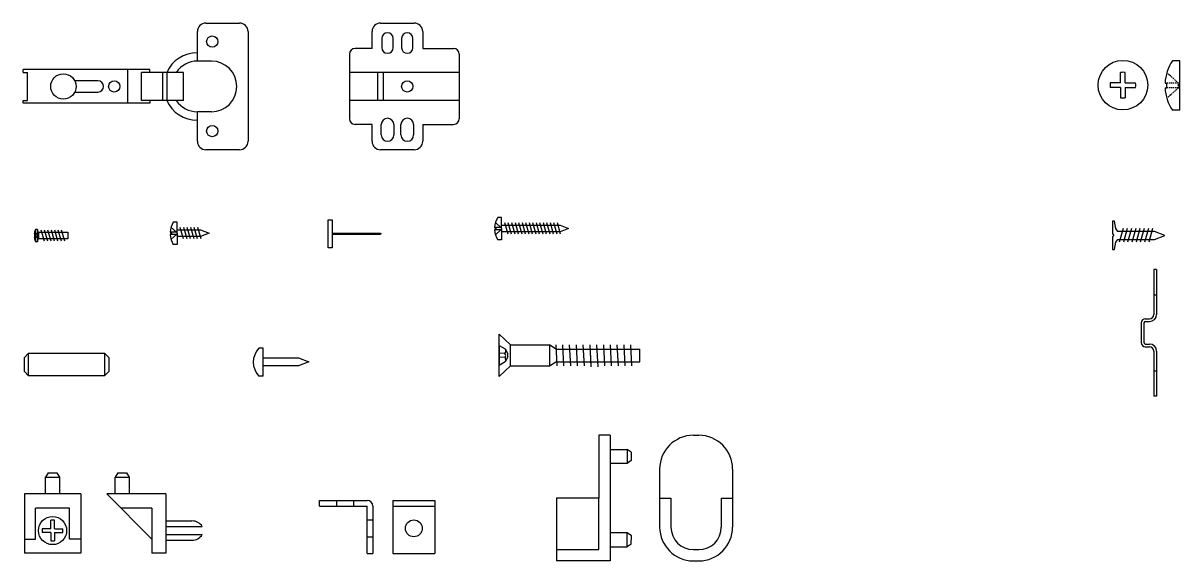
# Model space of a CAD drawing. Header units: millimetres. Extents: x -36975 to 25048, y -11091 to 9259.
# Drawn here: x -11712.8 to -11301.9, y 9067.4 to 9258.5 of the extents above; entities that cross this region are included whole.
import ezdxf

# ---------------------------------------------------------------- set-up
doc = ezdxf.new("R2010")
doc.units = ezdxf.units.MM
doc.linetypes.add('DASHED', pattern=[0.75, 0.5, -0.25])
doc.layers.add('A-SECT-MCUT1', color=7, linetype='Continuous', lineweight=25)

msp = doc.modelspace()

# ---------------------------------------------------------------- linework, layer by layer
at = {"layer": 'A-SECT-MCUT1'}
for p, q in [((-11647.88, 9258.53), (-11635.88, 9258.53)), ((-11585.84, 9258.53), (-11573.84, 9258.53)), ((-11650.88, 9245.03), (-11650.88, 9255.53)), ((-11632.88, 9255.53), (-11632.88, 9216.53)), ((-11588.84, 9249.53), (-11588.84, 9255.53)), ((-11570.84, 9255.53), (-11570.84, 9249.53)), ((-11585.34, 9253.08), (-11585.34, 9249.8)), ((-11581.34, 9249.8), (-11581.34, 9253.08)), ((-11578.34, 9253.08), (-11578.34, 9249.8)), ((-11574.34, 9249.8), (-11574.34, 9253.08)), ((-11596.84, 9247.53), (-11596.84, 9224.53)), ((-11588.84, 9249.53), (-11594.84, 9249.53)), ((-11570.84, 9249.53), (-11559.84, 9249.53)), ((-11557.84, 9247.53), (-11557.84, 9224.53)), ((-11667.78, 9242.03), (-11712.78, 9242.03)), ((-11712.78, 9241.03), (-11712.78, 9242.03)), ((-11675.7, 9242.03), (-11675.7, 9230.03)), ((-11667.78, 9241.03), (-11667.78, 9242.03)), ((-11645.88, 9245.03), (-11650.88, 9245.03)), ((-11712.78, 9241.03), (-11711.28, 9241.03)), ((-11711.28, 9231.03), (-11711.28, 9241.03)), ((-11686.21, 9238.03), (-11694.45, 9238.03)), ((-11655.78, 9241.03), (-11670.78, 9241.03)), ((-11670.78, 9231.03), (-11670.78, 9241.03)), ((-11663.29, 9241.03), (-11663.29, 9231.03)), ((-11661.79, 9241.03), (-11661.79, 9231.03)), ((-11655.78, 9231.03), (-11655.78, 9241.03)), ((-11557.84, 9241.03), (-11596.84, 9241.03)), ((-11586.84, 9241.03), (-11586.84, 9231.03)), ((-11584.84, 9241.03), (-11584.84, 9231.03)), ((-11694.45, 9234.03), (-11686.21, 9234.03)), ((-11712.78, 9230.03), (-11712.78, 9231.03)), ((-11712.78, 9231.03), (-11711.28, 9231.03)), ((-11667.78, 9230.03), (-11712.78, 9230.03)), ((-11655.78, 9231.03), (-11670.78, 9231.03)), ((-11667.78, 9231.03), (-11667.78, 9230.03)), ((-11557.84, 9231.03), (-11596.84, 9231.03)), ((-11650.88, 9216.53), (-11650.88, 9227.03)), ((-11645.88, 9227.03), (-11650.88, 9227.03)), ((-11588.84, 9222.53), (-11594.84, 9222.53)), ((-11588.84, 9216.53), (-11588.84, 9222.53)), ((-11585.59, 9218.78), (-11585.59, 9222.47)), ((-11581.09, 9222.47), (-11581.09, 9218.78)), ((-11578.59, 9218.78), (-11578.59, 9222.47)), ((-11574.09, 9222.47), (-11574.09, 9218.78)), ((-11570.84, 9222.53), (-11559.84, 9222.53)), ((-11570.84, 9222.53), (-11570.84, 9216.53)), ((-11635.88, 9213.53), (-11647.88, 9213.53)), ((-11573.84, 9213.53), (-11585.84, 9213.53)), ((-11542.82, 9189.5), (-11544.16, 9189.5)), ((-11542.82, 9185.5), (-11542.82, 9189.5)), ((-11707.66, 9185.24), (-11708.09, 9185.24)), ((-11707.3, 9184.19), (-11707.3, 9181.9)), ((-11705.25, 9181.1), (-11706.38, 9184.99)), ((-11704.04, 9181.1), (-11705.17, 9184.99)), ((-11702.82, 9181.1), (-11703.96, 9184.99)), ((-11701.61, 9181.1), (-11702.74, 9184.99)), ((-11700.4, 9181.1), (-11701.53, 9184.99)), ((-11699.19, 9181.1), (-11700.32, 9184.99)), ((-11697.98, 9181.1), (-11699.11, 9184.99)), ((-11696.95, 9184.19), (-11696.95, 9181.9)), ((-11660.59, 9184.21), (-11660.27, 9184.21)), ((-11658.33, 9184.21), (-11660.28, 9185.98)), ((-11658.33, 9184.21), (-11660.28, 9184.21)), ((-11660.27, 9183.45), (-11660.27, 9184.21)), ((-11659.99, 9183.45), (-11659.99, 9184.21)), ((-11658.11, 9187.83), (-11659.45, 9187.83)), ((-11658.11, 9183.83), (-11658.11, 9187.83)), ((-11655.78, 9181.91), (-11656.94, 9185.91)), ((-11654.54, 9181.91), (-11655.7, 9185.91)), ((-11653.3, 9181.91), (-11654.46, 9185.91)), ((-11652.05, 9181.91), (-11653.21, 9185.91)), ((-11650.81, 9181.91), (-11651.97, 9185.91)), ((-11649.56, 9181.91), (-11650.73, 9185.91)), ((-11545.3, 9185.88), (-11544.99, 9185.88)), ((-11545.3, 9185.12), (-11544.99, 9185.12)), ((-11543.04, 9185.88), (-11545, 9187.65)), ((-11543.04, 9185.88), (-11545, 9185.88)), ((-11543.04, 9185.12), (-11545, 9183.35)), ((-11543.04, 9185.12), (-11545, 9185.12)), ((-11544.99, 9185.12), (-11544.99, 9185.88)), ((-11544.7, 9185.12), (-11544.7, 9185.88)), ((-11542.82, 9185.5), (-11542.82, 9181.5)), ((-11540.5, 9183.58), (-11541.66, 9187.58)), ((-11539.25, 9183.58), (-11540.42, 9187.58)), ((-11538.01, 9183.58), (-11539.17, 9187.58)), ((-11536.77, 9183.58), (-11537.93, 9187.58)), ((-11535.52, 9183.58), (-11536.69, 9187.58)), ((-11534.28, 9183.58), (-11535.44, 9187.58)), ((-11533.04, 9183.58), (-11534.2, 9187.58)), ((-11531.79, 9183.58), (-11532.95, 9187.58)), ((-11530.55, 9183.58), (-11531.71, 9187.58)), ((-11529.3, 9183.58), (-11530.47, 9187.58)), ((-11528.06, 9183.58), (-11529.22, 9187.58)), ((-11526.82, 9183.58), (-11527.98, 9187.58)), ((-11525.57, 9183.58), (-11526.74, 9187.58)), ((-11524.33, 9183.58), (-11525.49, 9187.58)), ((-11523.09, 9183.58), (-11524.25, 9187.58)), ((-11521.84, 9183.58), (-11523, 9187.58)), ((-11322.04, 9185.51), (-11323.44, 9180.68)), ((-11320.54, 9185.51), (-11321.94, 9180.68)), ((-11319.04, 9185.51), (-11320.44, 9180.68)), ((-11317.54, 9185.51), (-11318.94, 9180.68)), ((-11316.04, 9185.51), (-11317.44, 9180.68)), ((-11314.54, 9185.51), (-11315.94, 9180.68)), ((-11313.04, 9185.51), (-11314.44, 9180.68)), ((-11311.54, 9185.51), (-11312.94, 9180.68)), ((-11707.66, 9180.85), (-11708.09, 9180.85)), ((-11660.59, 9183.45), (-11660.27, 9183.45)), ((-11658.33, 9183.45), (-11660.28, 9181.69)), ((-11658.33, 9183.45), (-11660.28, 9183.45)), ((-11658.11, 9183.83), (-11658.11, 9179.83)), ((-11602.95, 9183.88), (-11585.95, 9183.88)), ((-11602.95, 9183.48), (-11585.95, 9183.48)), ((-11585.95, 9183.88), (-11585.65, 9183.68)), ((-11585.65, 9183.68), (-11585.95, 9183.48)), ((-11542.82, 9181.5), (-11544.16, 9181.5)), ((-11325.84, 9183.6), (-11325.34, 9183.1)), ((-11325.34, 9183.1), (-11325.84, 9182.6)), ((-11658.11, 9179.83), (-11659.45, 9179.83)), ((-11310.13, 9170.99), (-11311.13, 9170.99)), ((-11311.13, 9170.99), (-11311.13, 9154.99)), ((-11310.13, 9170.99), (-11310.13, 9154.99)), ((-11311.13, 9161.99), (-11310.13, 9161.99)), ((-11315.63, 9151.99), (-11315.63, 9144.99)), ((-11314.63, 9151.99), (-11314.63, 9144.99)), ((-11314.13, 9153.49), (-11312.63, 9153.49)), ((-11314.13, 9152.49), (-11312.63, 9152.49)), ((-11539.6, 9144.21), (-11543.68, 9147.96)), ((-11543.68, 9132.96), (-11543.68, 9147.96)), ((-11627.53, 9143.05), (-11629.03, 9143.05)), ((-11627.53, 9133.05), (-11627.53, 9143.05)), ((-11543.68, 9143.92), (-11541.56, 9142.8)), ((-11543.68, 9143.92), (-11543.68, 9136.89)), ((-11539.6, 9136.71), (-11539.6, 9144.21)), ((-11539.6, 9144.21), (-11525.75, 9144.21)), ((-11523.52, 9142.71), (-11525.75, 9144.21)), ((-11525.75, 9144.21), (-11525.75, 9136.71)), ((-11523.59, 9144.21), (-11523.2, 9136.71)), ((-11521.18, 9144.21), (-11520.78, 9136.71)), ((-11518.76, 9144.21), (-11518.37, 9136.71)), ((-11516.34, 9144.21), (-11515.95, 9136.71)), ((-11513.92, 9144.21), (-11513.53, 9136.71)), ((-11511.5, 9144.21), (-11511.11, 9136.71)), ((-11511.5, 9144.21), (-11511.1, 9136.37)), ((-11509.09, 9144.21), (-11508.68, 9136.37)), ((-11506.67, 9144.21), (-11506.28, 9136.71)), ((-11504.25, 9144.21), (-11503.86, 9136.71)), ((-11501.83, 9144.21), (-11501.44, 9136.71)), ((-11499.41, 9144.21), (-11499.02, 9136.71)), ((-11497, 9144.21), (-11496.61, 9136.71)), ((-11314.13, 9144.49), (-11312.63, 9144.49)), ((-11314.13, 9143.49), (-11312.63, 9143.49)), ((-11710.83, 9141.22), (-11712.33, 9139.72)), ((-11712.33, 9134.72), (-11712.33, 9139.72)), ((-11710.83, 9141.22), (-11683.83, 9141.22)), ((-11710.83, 9133.22), (-11710.83, 9141.22)), ((-11683.83, 9141.22), (-11683.83, 9133.22)), ((-11683.83, 9141.22), (-11682.33, 9139.72)), ((-11682.33, 9139.72), (-11682.33, 9134.72)), ((-11541.63, 9141.08), (-11543.68, 9141.24)), ((-11541.63, 9139.84), (-11543.68, 9139.68)), ((-11540.54, 9139.92), (-11541.58, 9138.12)), ((-11541.56, 9142.8), (-11540.54, 9141.02)), ((-11540.54, 9139.92), (-11540.54, 9141.02)), ((-11523.52, 9142.71), (-11493.68, 9142.71)), ((-11493.68, 9138.21), (-11493.68, 9142.71)), ((-11311.13, 9141.99), (-11311.13, 9125.99)), ((-11310.13, 9141.99), (-11310.13, 9125.99)), ((-11541.58, 9138.12), (-11543.68, 9136.89)), ((-11543.68, 9132.96), (-11539.6, 9136.71)), ((-11539.6, 9136.71), (-11525.75, 9136.71)), ((-11525.75, 9136.71), (-11523.52, 9138.21)), ((-11523.52, 9138.21), (-11493.68, 9138.21)), ((-11311.13, 9134.99), (-11310.13, 9134.99)), ((-11712.33, 9134.72), (-11710.83, 9133.22)), ((-11683.83, 9133.22), (-11710.83, 9133.22)), ((-11682.33, 9134.72), (-11683.83, 9133.22)), ((-11627.53, 9133.05), (-11629.03, 9133.05)), ((-11310.13, 9125.99), (-11311.13, 9125.99)), ((-11508.26, 9112.06), (-11508.26, 9089.76)), ((-11504.26, 9112.06), (-11508.26, 9112.06)), ((-11508.26, 9112.06), (-11508.26, 9112.06)), ((-11504.26, 9112.06), (-11504.26, 9067.43)), ((-11474.66, 9112.06), (-11472.76, 9112.06)), ((-11504.26, 9107.06), (-11498.26, 9107.06)), ((-11498.26, 9107.06), (-11498.26, 9102.06)), ((-11496.76, 9106.06), (-11498.26, 9107.06)), ((-11496.76, 9106.06), (-11496.76, 9103.06)), ((-11498.26, 9102.06), (-11504.26, 9102.06)), ((-11496.76, 9103.06), (-11498.26, 9102.06)), ((-11703.83, 9098.7), (-11704.83, 9097.2)), ((-11703.83, 9098.7), (-11700.83, 9098.7)), ((-11700.83, 9098.7), (-11699.83, 9097.2)), ((-11679.09, 9098.7), (-11680.09, 9097.2)), ((-11679.09, 9098.7), (-11676.09, 9098.7)), ((-11676.09, 9098.7), (-11675.09, 9097.2)), ((-11486.66, 9100.06), (-11486.66, 9079.43)), ((-11460.76, 9100.06), (-11460.76, 9079.43)), ((-11704.83, 9091.2), (-11704.83, 9097.2)), ((-11704.83, 9097.2), (-11699.83, 9097.2)), ((-11699.83, 9097.2), (-11699.83, 9091.2)), ((-11680.09, 9091.2), (-11680.09, 9097.2)), ((-11680.09, 9097.2), (-11675.09, 9097.2)), ((-11675.09, 9097.2), (-11675.09, 9091.2)), ((-11692.33, 9091.2), (-11712.33, 9091.2)), ((-11712.33, 9091.2), (-11712.33, 9070.2)), ((-11692.33, 9091.2), (-11692.33, 9070.2)), ((-11662.09, 9091.2), (-11683.09, 9091.2)), ((-11667.09, 9075.2), (-11683.09, 9091.2)), ((-11662.09, 9091.2), (-11662.09, 9070.2)), ((-11508.26, 9089.76), (-11523.26, 9089.76)), ((-11523.26, 9089.76), (-11523.26, 9067.43)), ((-11508.26, 9071.43), (-11508.26, 9089.76)), ((-11486.66, 9089.74), (-11482.66, 9089.74)), ((-11482.66, 9089.74), (-11482.66, 9079.43)), ((-11464.76, 9089.74), (-11464.76, 9079.43)), ((-11464.76, 9089.74), (-11460.76, 9089.74)), ((-11696.33, 9086.2), (-11708.33, 9086.2)), ((-11708.33, 9075.2), (-11708.33, 9086.2)), ((-11696.33, 9075.2), (-11696.33, 9086.2)), ((-11667.09, 9086.2), (-11678.09, 9086.2)), ((-11667.09, 9086.2), (-11667.09, 9070.2)), ((-11607.48, 9088.9), (-11590.57, 9088.9)), ((-11607.48, 9086.9), (-11607.48, 9088.9)), ((-11607.48, 9086.9), (-11590.57, 9086.9)), ((-11601.48, 9088.9), (-11601.48, 9086.9)), ((-11595.48, 9088.9), (-11595.48, 9086.9)), ((-11590.57, 9069.99), (-11590.57, 9086.9)), ((-11588.57, 9086.9), (-11588.57, 9069.99)), ((-11581.44, 9088.9), (-11581.44, 9069.99)), ((-11581.44, 9088.9), (-11566.53, 9088.9)), ((-11581.44, 9086.9), (-11566.53, 9086.9)), ((-11566.53, 9088.9), (-11566.53, 9069.99)), ((-11662.09, 9081.61), (-11652.8, 9081.61)), ((-11590.57, 9081.99), (-11588.57, 9081.99)), ((-11662.09, 9079.61), (-11649.14, 9079.61)), ((-11498.21, 9077.37), (-11504.21, 9077.43)), ((-11498.26, 9072.37), (-11498.21, 9077.37)), ((-11496.72, 9076.35), (-11498.21, 9077.37)), ((-11712.33, 9075.2), (-11708.33, 9075.2)), ((-11692.33, 9075.2), (-11696.33, 9075.2)), ((-11662.12, 9076.78), (-11649.14, 9076.78)), ((-11662.09, 9074.78), (-11652.8, 9074.78)), ((-11590.57, 9075.99), (-11588.57, 9075.99)), ((-11496.75, 9073.35), (-11498.26, 9072.37)), ((-11496.75, 9073.35), (-11496.72, 9076.35)), ((-11692.33, 9070.2), (-11712.33, 9070.2)), ((-11662.09, 9070.2), (-11667.09, 9070.2)), ((-11590.57, 9069.99), (-11588.57, 9069.99)), ((-11581.44, 9069.99), (-11566.53, 9069.99)), ((-11523.26, 9071.43), (-11508.26, 9071.43)), ((-11504.26, 9072.43), (-11498.26, 9072.37)), ((-11474.66, 9071.43), (-11472.76, 9071.43)), ((-11504.26, 9067.43), (-11523.26, 9067.43)), ((-11474.66, 9067.43), (-11472.76, 9067.43))]:
    msp.add_line(p, q, dxfattribs=at)
at = {"layer": 'A-SECT-MCUT1', "linetype": 'Continuous'}
for p, q in [((-11301.86, 9245.18), (-11304.51, 9245.18)), ((-11301.86, 9227.55), (-11301.86, 9245.18)), ((-11322.9, 9237.3), (-11322.9, 9240.98)), ((-11321.28, 9237.3), (-11321.28, 9240.98)), ((-11322.9, 9237.3), (-11326.58, 9237.3)), ((-11322.9, 9235.68), (-11326.58, 9235.68)), ((-11322.9, 9235.68), (-11322.9, 9232)), ((-11321.28, 9237.3), (-11317.6, 9237.3)), ((-11321.28, 9235.68), (-11321.28, 9232)), ((-11321.28, 9235.68), (-11317.6, 9235.68)), ((-11307.13, 9237.17), (-11306.47, 9237.17)), ((-11307.13, 9235.55), (-11306.47, 9235.55)), ((-11306.47, 9235.55), (-11306.47, 9237.17)), ((-11301.86, 9227.55), (-11304.51, 9227.55)), ((-11708.41, 9185.11), (-11708.41, 9180.98)), ((-11707.66, 9185.24), (-11707.66, 9180.85)), ((-11707.66, 9184.55), (-11707.3, 9184.19)), ((-11708.83, 9183.48), (-11708.7, 9183.48)), ((-11708.83, 9182.61), (-11708.7, 9182.61)), ((-11708.7, 9183.48), (-11708.7, 9182.61)), ((-11707.66, 9181.54), (-11707.3, 9181.9)), ((-11702.99, 9078.85), (-11702.99, 9081.84)), ((-11701.67, 9078.85), (-11701.67, 9081.84)), ((-11702.99, 9078.85), (-11705.97, 9078.85)), ((-11702.99, 9077.54), (-11705.97, 9077.54)), ((-11702.99, 9077.54), (-11702.99, 9074.56)), ((-11701.67, 9078.85), (-11698.69, 9078.85)), ((-11701.67, 9077.54), (-11701.67, 9074.56)), ((-11701.67, 9077.54), (-11698.69, 9077.54))]:
    msp.add_line(p, q, dxfattribs=at)
at = {"layer": 'A-SECT-MCUT1', "linetype": 'DASHED'}
for p, q in [((-11302.33, 9237.17), (-11306.49, 9240.92)), ((-11302.33, 9237.17), (-11306.49, 9237.17)), ((-11302.33, 9235.55), (-11306.49, 9231.8)), ((-11302.33, 9235.55), (-11306.49, 9235.55)), ((-11302.33, 9235.55), (-11302.33, 9237.17)), ((-11707.78, 9183.48), (-11708.72, 9184.26)), ((-11707.78, 9183.48), (-11708.72, 9183.48)), ((-11707.78, 9182.61), (-11708.72, 9182.61)), ((-11707.78, 9182.61), (-11708.72, 9181.83)), ((-11707.78, 9183.48), (-11707.78, 9182.61))]:
    msp.add_line(p, q, dxfattribs=at)
at = {"layer": 'A-SECT-MCUT1'}
msp.add_lwpolyline([(-11602.95, 9178.68), (-11604.45, 9178.68), (-11604.45, 9188.68), (-11602.95, 9188.68)], close=True, dxfattribs=at)
for points in [[(-11707.3, 9184.19), (-11696.95, 9184.19)], [(-11658.11, 9185.08), (-11649.75, 9185.08), (-11646.72, 9183.91), (-11649.75, 9182.74), (-11658.11, 9182.74)], [(-11542.82, 9186.75), (-11522.03, 9186.75), (-11518.99, 9185.58), (-11522.03, 9184.41), (-11542.82, 9184.41)], [(-11325.11, 9188.1), (-11325.84, 9188.1), (-11325.84, 9183.6)], [(-11310.83, 9184.51), (-11323.84, 9184.51), (-11324.58, 9185.51), (-11325.11, 9188.1)], [(-11310.83, 9181.68), (-11307.17, 9183.1), (-11310.83, 9184.51)], [(-11696.95, 9181.9), (-11707.3, 9181.9)], [(-11325.84, 9182.6), (-11325.84, 9178.1), (-11325.11, 9178.1), (-11324.58, 9180.68), (-11323.84, 9181.68), (-11310.83, 9181.68)], [(-11627.53, 9139.55), (-11614.99, 9139.55), (-11611.33, 9138.14), (-11614.99, 9136.73), (-11627.53, 9136.73)]]:
    msp.add_lwpolyline(points, dxfattribs=at)
for centre, radius in [((-11645.61, 9251.97), 2), ((-11698.48, 9236.03), 4.5), ((-11680.4, 9236.03), 2), ((-11576.34, 9236.03), 2), ((-11645.61, 9220.15), 2), ((-11702.33, 9078.2), 5), ((-11573.99, 9078.99), 3)]:
    msp.add_circle(centre, radius, dxfattribs=at)
at = {"layer": 'A-SECT-MCUT1', "linetype": 'Continuous'}
msp.add_circle((-11322.09, 9236.49), 8.81, dxfattribs=at)
at = {"layer": 'A-SECT-MCUT1'}
for centre, radius, start, end in [((-11647.88, 9255.53), 3, 90, 180), ((-11635.88, 9255.53), 3, 0, 90), ((-11585.84, 9255.53), 3, 90, 180), ((-11573.84, 9255.53), 3, 0, 90), ((-11583.34, 9253.08), 2, 90, 180), ((-11583.34, 9253.08), 2, 0, 90), ((-11576.34, 9253.08), 2, 90, 180), ((-11576.34, 9253.08), 2, 0, 90), ((-11583.34, 9249.8), 2, 180, 270), ((-11583.34, 9249.8), 2, 270, 0), ((-11576.34, 9249.8), 2, 180, 270), ((-11576.34, 9249.8), 2, 270, 0), ((-11650.88, 9236.03), 12, 90, 155.3757), ((-11594.84, 9247.53), 2, 90, 180), ((-11559.84, 9247.53), 2, 0, 90), ((-11650.88, 9236.03), 9, 90, 146.251), ((-11645.88, 9236.03), 9, 270, 90), ((-11686.21, 9236.03), 2, 0, 90), ((-11686.21, 9236.03), 2, 270, 0), ((-11650.88, 9236.03), 12, 204.6243, 270), ((-11650.88, 9236.03), 9, 213.749, 270), ((-11594.84, 9224.53), 2, 180, 270), ((-11583.34, 9222.47), 2.25, 90, 180), ((-11583.34, 9222.47), 2.25, 0, 90), ((-11576.34, 9222.47), 2.25, 90, 180), ((-11576.34, 9222.47), 2.25, 0, 90), ((-11559.84, 9224.53), 2, 270, 0), ((-11583.34, 9218.78), 2.25, 180, 270), ((-11583.34, 9218.78), 2.25, 270, 0), ((-11576.34, 9218.78), 2.25, 180, 270), ((-11576.34, 9218.78), 2.25, 270, 0), ((-11647.88, 9216.53), 3, 180, 270), ((-11635.88, 9216.53), 3, 270, 0), ((-11585.84, 9216.53), 3, 180, 270), ((-11573.84, 9216.53), 3, 270, 0), ((-11537.78, 9185.5), 7.53, 147.9187, 177.0972), ((-11708.09, 9184.77), 0.468, 90, 160.7585), ((-11653.06, 9183.83), 7.53, 147.9187, 177.0972), ((-11537.78, 9185.5), 7.53, 182.9028, 212.0813), ((-11708.09, 9181.32), 0.468, 199.2415, 270), ((-11653.06, 9183.83), 7.53, 182.9028, 212.0813), ((-11314.13, 9151.99), 1.5, 90, 180), ((-11314.13, 9151.99), 0.5, 90, 180), ((-11312.63, 9154.99), 1.5, 270, 0), ((-11312.63, 9154.99), 2.5, 270, 0), ((-11623.79, 9138.05), 7.24, 136.358, 223.642), ((-11314.13, 9144.99), 1.5, 180, 270), ((-11314.13, 9144.99), 0.5, 180, 270), ((-11312.63, 9141.99), 2.5, 0, 90), ((-11312.63, 9141.99), 1.5, 0, 90), ((-11542.85, 9142), 1.53, 323.0805, 25.496), ((-11542.11, 9140.46), 0.783, 307.6141, 52.3859), ((-11543.12, 9138.84), 1.79, 348.8882, 34.0235), ((-11474.66, 9100.06), 12, 90, 180), ((-11472.76, 9100.06), 12, 0, 90), ((-11590.57, 9086.9), 2, 0, 90), ((-11652.7, 9077.45), 4.16, 31.2806, 91.4609), ((-11474.66, 9079.43), 12, 180, 270), ((-11474.66, 9079.43), 8, 180, 270), ((-11472.76, 9079.43), 12, 270, 0), ((-11472.76, 9079.43), 8, 270, 0), ((-11652.7, 9078.94), 4.16, 268.5401, 328.7203)]:
    msp.add_arc(centre, radius, start, end, dxfattribs=at)
at = {"layer": 'A-SECT-MCUT1', "linetype": 'Continuous'}
for centre, radius, start, end in [((-11291.14, 9236.36), 16.01, 146.6015, 177.0972), ((-11322.09, 9236.49), 4.56, 79.7597, 100.2403), ((-11322.09, 9236.49), 4.56, 169.7597, 190.2403), ((-11322.09, 9236.49), 4.56, 349.7597, 10.2403), ((-11291.14, 9236.36), 16.01, 182.9028, 213.3985), ((-11322.09, 9236.49), 4.56, 259.7597, 280.2403), ((-11703.15, 9183.04), 5.7, 160.7585, 175.5883), ((-11703.15, 9183.04), 5.7, 184.4117, 199.2415), ((-11702.33, 9078.2), 3.7, 79.7597, 100.2403), ((-11702.33, 9078.2), 3.7, 169.7597, 190.2403), ((-11702.33, 9078.2), 3.7, 349.7597, 10.2403), ((-11702.33, 9078.2), 3.7, 259.7597, 280.2403)]:
    msp.add_arc(centre, radius, start, end, dxfattribs=at)

doc.saveas('drawing.dxf')
